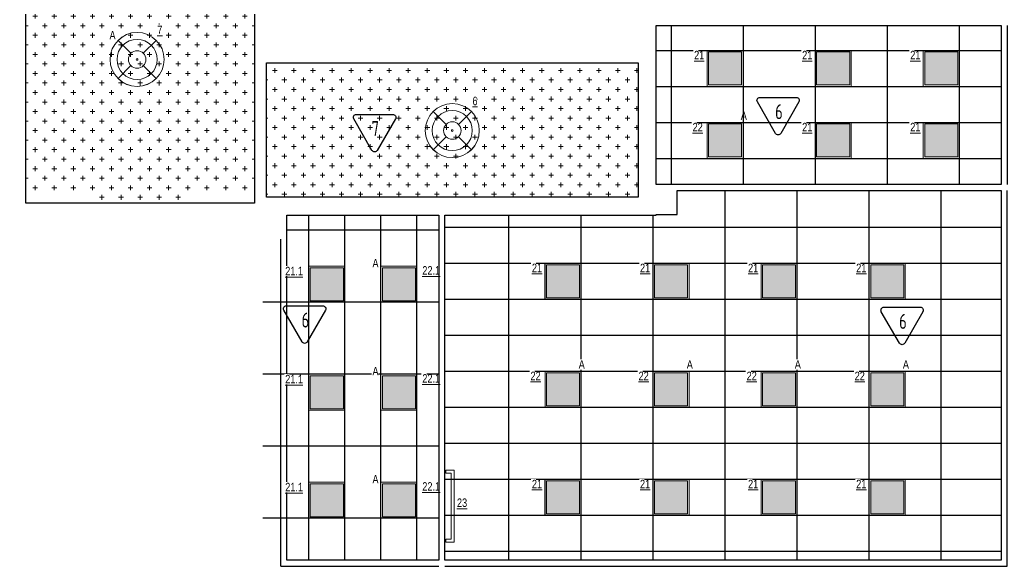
# Model space of a CAD drawing. Header units: millimetres. Extents: x -547274 to 397870, y -45599 to 141350.
# Drawn here: x 109637 to 126087, y 55606 to 64712 of the extents above; entities that cross this region are included whole.
import ezdxf

# ---------------------------------------------------------------- set-up
doc = ezdxf.new("R2010")
doc.units = ezdxf.units.MM
for name, color, linetype, lineweight in [('_ЭОМ_ОБЩ_Освещение_текст тип светильника', 172, 'Continuous', 50), ('_ЭОМ_светильник А', 1, 'Continuous', 35), ('_ЭОМ_светильник Р', 4, 'Continuous', 35), ('АР_Потолки_Штриховка', 252, 'Continuous', 0)]:
    doc.layers.add(name, color=color, linetype=linetype, lineweight=lineweight)
doc.layers.add('X-ref Light', color=250, linetype='Continuous')
doc.layers.add('Штриховка в сечении', color=7, linetype='Continuous')
doc.layers.add('АР_Потолок_Покраска', color=7, linetype='Continuous', lineweight=5, true_color=0x007399)
doc.layers.get('X-ref Light').off()
doc.styles.add('ISOCPEUR', font='isocpeur.ttf', dxfattribs={"height": 799.9999999999999})
doc.styles.add('ГОСТ', font='cad.shx', dxfattribs={"width": 0.8})

# ---------------------------------------------------------------- blocks, each defined once
blk = doc.blocks.new('A$C4757d704')
at = {"true_color": 0xf8f6b0, "transparency": 33554687}
h = blk.add_hatch(color=51, dxfattribs=at)
h.dxf.hatch_style = 1
h.paths.add_polyline_path([(213.8624240825741, 686.4852035840837), (131.8888672508434, 768.4587604158228, 0.198841386224367), (0.1738138333512325, 450.347627666637, 0.1989833504630757), (132.0626810841545, 132.06268108414), (213.8624240825695, 213.8624240825578, -0.1989123673796465), (115.9790415045762, 450.1738138333185, -0.1989123673796514)])
edge = h.paths.add_edge_path()
edge.add_arc((450.1738138333512, 450.1738138333185), 334.194772328775, 135.0000000000014, 180)
edge.add_arc((450.1738138333512, 450.1738138333185), 334.194772328775, 180, 224.9999999999975)
edge.add_line((213.8624240825695, 213.8624240825578), (346.9345847065837, 346.9345847065766))
edge.add_ellipse((450.1738138333512, 450.1738138333185), major_axis=(-146.0023180000051, 0), ratio=0.9999999999999303, start_angle=315.0000000000051, end_angle=404.9999999999949, ccw=False)
edge.add_line((346.9345847065838, 553.4130429600605), (213.8624240825741, 686.4852035840837))
edge = h.paths.add_edge_path()
edge.add_line((213.8624240825741, 686.4852035840837), (346.9345847065837, 553.4130429600605))
edge.add_ellipse((450.1738138333512, 450.1738138333185), major_axis=(-146.0023180000051, 0), ratio=0.9999999999999303, start_angle=225.000000000002, end_angle=315.0000000000051, ccw=False)
edge.add_line((553.4130429601197, 553.4130429600615), (686.4852035841284, 686.4852035840837))
edge.add_arc((450.1738138333512, 450.1738138333185), 334.1947723287751, 44.99999999999855, 135.0000000000014)
h.paths.add_polyline_path([(131.8888672508434, 768.4587604158228), (213.8624240825741, 686.4852035840837, -0.4142135623731099), (686.4852035841284, 686.4852035840837), (768.4587604158592, 768.4587604158228, 0.4143735626423198)])
h.paths.add_polyline_path([(768.4587604158592, 768.4587604158228), (686.4852035841284, 686.4852035840837, -0.1989123673796514), (784.3685861621262, 450.1738138333185, -0.1989123673796514), (686.4852035841284, 213.8624240825533), (768.2849465825407, 132.0626810841327, 0.1989833504630816), (900.1738138333512, 450.347627666637, 0.198841386224367)])
edge = h.paths.add_edge_path()
edge.add_line((686.4852035841284, 686.4852035840837), (553.4130429601175, 553.4130429600593))
edge.add_ellipse((450.1738138333512, 450.1738138333185), major_axis=(-146.0023180000051, 0), ratio=0.9999999999999303, start_angle=495.000000000005, end_angle=585.000000000002, ccw=False)
edge.add_line((553.4130429601188, 346.9345847065764), (686.4852035841284, 213.8624240825533))
edge.add_arc((450.1738138333512, 450.1738138333185), 334.194772328775, 315.0000000000014, 360)
edge.add_arc((450.1738138333513, 450.1738138333185), 334.194772328775, 0, 44.99999999999856)
edge = h.paths.add_edge_path()
edge.add_ellipse((450.1738138333512, 450.1738138333185), major_axis=(-146.0023180000051, 0), ratio=0.9999999999999303, start_angle=404.9999999999949, end_angle=495.000000000005, ccw=False)
edge.add_line((346.9345847065837, 346.9345847065765), (213.8624240825695, 213.8624240825578))
edge.add_arc((450.1738138333512, 450.1738138333185), 334.194772328775, 224.9999999999975, 315.0000000000014)
edge.add_line((686.4852035841284, 213.8624240825533), (553.4130429601188, 346.9345847065764))
h.paths.add_polyline_path([(768.2849465825407, 132.0626810841327), (686.4852035841284, 213.8624240825533, -0.4142135623731155), (213.8624240825695, 213.8624240825578), (132.0626810841545, 132.06268108414, 0.4140535802038305)])
edge = h.paths.add_edge_path()
edge.add_ellipse((450.1738138333512, 450.1738138333185), major_axis=(-146.0023180000051, 0), ratio=0.9999999999999303, start_angle=495.000000000005, end_angle=585.0000000000019)
edge.add_ellipse((450.1738138333512, 450.1738138333185), major_axis=(-146.0023180000051, 0), ratio=0.9999999999999303, start_angle=225.000000000002, end_angle=315.0000000000051)
edge.add_ellipse((450.1738138333512, 450.1738138333185), major_axis=(-146.0023180000051, 0), ratio=0.9999999999999303, start_angle=315.0000000000051, end_angle=404.9999999999948)
edge.add_ellipse((450.1738138333512, 450.1738138333185), major_axis=(-146.0023180000051, 0), ratio=0.9999999999999303, start_angle=404.9999999999948, end_angle=495.000000000005)
edge = h.paths.add_edge_path(flags=0)
edge.add_ellipse((450.1738138333512, 450.1738138333185), major_axis=(-14.60023180000948, 0), ratio=0.999999999998702, start_angle=0, end_angle=360)
edge = h.paths.add_edge_path(flags=16)
edge.add_ellipse((450.1738138333512, 450.1738138333185), major_axis=(-14.60023180000948, 0), ratio=0.999999999998702, start_angle=0, end_angle=360)
at = {"layer": 'АР_Потолки_Штриховка', "color": 18, "ltscale": 100, "true_color": 0x000000}
for points in [[(131.8528573591811, 768.4947703074849), (346.9345847065761, 553.4130429600682)], [(768.4947703075213, 768.4947703074849), (553.4130429601264, 553.4130429600682)], [(346.9345847065761, 346.9345847065688), (131.8528573591811, 131.8528573591666)], [(553.4130429601264, 346.9345847065688), (768.4947703075213, 131.852857359152)]]:
    blk.add_lwpolyline(points, dxfattribs=at)
for centre, radius in [((450.1738138333512, 450.347627666637), 450), ((450.1738138333512, 450.1738138333185), 334.194772328775)]:
    blk.add_circle(centre, radius, dxfattribs=at)
for major_axis, ratio, start_param, end_param in [((-146.0023180000051, 0), 0.9999999999999303, 3.926990816987276, 10.21017612416686), ((-146.0023180000051, 0), 0.9999999999999303, 3.926990816987276, 10.21017612416686), ((-14.60023180000948, 0), 0.999999999998702, 3.926990816987891, 10.21017612416748)]:
    blk.add_ellipse((450.1738138333512, 450.1738138333185), major_axis=major_axis, ratio=ratio, start_param=start_param, end_param=end_param, dxfattribs=at)
blk = doc.blocks.new('RVE-SLIM-PRIME-595')
at = {"layer": 'Штриховка в сечении', "lineweight": 9, "ltscale": 1000, "true_color": 0xf8f6b0, "transparency": 33554636}
h = blk.add_hatch(color=51, dxfattribs=at)
h.dxf.hatch_style = 1
h.paths.add_polyline_path([(274.9999999999999, 275), (-275, 275), (-275, -274.9999999999999), (275, -274.9999999999999)])
at = {"color": 0, "linetype": 'ByBlock', "lineweight": -2, "ltscale": 40}
for points in [[(300, -300), (-300, -300), (-300, 300), (300, 300)], [(275, -275), (-275, -275), (-275, 275), (275, 275)]]:
    blk.add_lwpolyline(points, close=True, dxfattribs=at)
blk = doc.blocks.new('Кососвет')
at = {"color": 0, "linetype": 'ByBlock', "lineweight": -2, "ltscale": 40}
for points in [[(-600, 26.38208023784682), (600, 26.38208023784682), (600, -111.2262301087801)], [(-600, 26.38208023784682), (-600, -111.2262301087801)], [(-600, -111.2262301087801), (-550, -111.2262301087801)], [(-550, -23.61791976216773), (550, -23.61791976216773)], [(-550, -111.2262301087801), (-550, -23.61791976216773)], [(600, -111.2262301087801), (550, -111.2262301087801), (550, -23.61791976216773)]]:
    blk.add_lwpolyline(points, dxfattribs=at)
blk = doc.blocks.new('светильник школа коридор')
at = {"color": 0, "linetype": 'ByBlock', "lineweight": -2}
for points in [[(-318.3209564741701, 318.3209564741665), (-103.2392291267752, 103.2392291267497)], [(318.3209564741701, 318.3209564741665), (103.2392291267752, 103.2392291267497)], [(-103.2392291267752, -103.2392291267497), (-318.3209564741701, -318.3209564741519)], [(103.2392291267752, -103.2392291267497), (318.3209564741701, -318.3209564741665)]]:
    blk.add_lwpolyline(points, dxfattribs=at)
blk.add_circle((0, 0), 334.194772328775, dxfattribs=at)
for major_axis, ratio, start_param, end_param in [((-450.1738138333509, 0), 0.999999999999928, 3.926990816987278, 10.21017612416686), ((-146.0023180000051, 0), 0.9999999999999303, 3.926990816987276, 10.21017612416686), ((-146.0023180000051, 0), 0.9999999999999303, 3.926990816987276, 10.21017612416686), ((-14.60023180000948, 0), 0.999999999998702, 3.926990816987891, 10.21017612416748)]:
    blk.add_ellipse((0, 0), major_axis=major_axis, ratio=ratio, start_param=start_param, end_param=end_param, dxfattribs=at)

msp = doc.modelspace()

# ---------------------------------------------------------------- hatches: boundary and pattern name
at = {"layer": 'АР_Потолки_Штриховка', "ltscale": 100, "true_color": 0xf8f6b0}
h = msp.add_hatch(color=51, dxfattribs=at)
h.dxf.hatch_style = 1
h.paths.add_polyline_path([(121112.4585279232, 63627.16573036528), (121662.4585279232, 63627.16573036528), (121662.4585279232, 64177.16573036528), (121112.4585279232, 64177.16573036528)])
h = msp.add_hatch(color=51, dxfattribs=at)
h.dxf.hatch_style = 1
h.paths.add_polyline_path([(122912.4585279237, 63627.16573036528), (123462.4585279237, 63627.16573036528), (123462.4585279237, 64177.16573036528), (122912.4585279237, 64177.16573036528)])
h = msp.add_hatch(color=51, dxfattribs=at)
h.dxf.hatch_style = 1
h.paths.add_polyline_path([(124712.4585279237, 63627.16573036528), (125262.4585279237, 63627.16573036528), (125262.4585279237, 64177.16573036528), (124712.4585279237, 64177.16573036528)])
h = msp.add_hatch(color=51, dxfattribs=at)
h.dxf.hatch_style = 1
h.paths.add_polyline_path([(121112.4585279232, 62427.16573036528), (121662.4585279232, 62427.16573036528), (121662.4585279232, 62977.16573036528), (121112.4585279232, 62977.16573036528)])
h = msp.add_hatch(color=51, dxfattribs=at)
h.dxf.hatch_style = 1
h.paths.add_polyline_path([(122912.4585279238, 62427.16573036528), (123462.4585279238, 62427.16573036528), (123462.4585279238, 62977.16573036528), (122912.4585279238, 62977.16573036528)])
h = msp.add_hatch(color=51, dxfattribs=at)
h.dxf.hatch_style = 1
h.paths.add_polyline_path([(124712.4585279238, 62427.16573036528), (125262.4585279238, 62427.16573036528), (125262.4585279238, 62977.16573036528), (124712.4585279238, 62977.16573036528)])
h = msp.add_hatch(color=51, dxfattribs=at)
h.dxf.hatch_style = 1
h.paths.add_polyline_path([(114477.8399877672, 60029.66985884654), (115027.8399877672, 60029.66985884654), (115027.8399877672, 60579.66985884654), (114477.8399877672, 60579.66985884654)])
h = msp.add_hatch(color=51, dxfattribs=at)
h.dxf.hatch_style = 1
h.paths.add_polyline_path([(115677.8399877672, 60029.66985884732), (116227.8399877672, 60029.66985884732), (116227.8399877672, 60579.66985884732), (115677.8399877672, 60579.66985884732)])
h = msp.add_hatch(color=51, dxfattribs=at)
h.dxf.hatch_style = 1
h.paths.add_polyline_path([(118412.4660464473, 60080.69690476173), (118962.4660464473, 60080.69690476173), (118962.4660464473, 60630.69690476173), (118412.4660464473, 60630.69690476173)])
h = msp.add_hatch(color=51, dxfattribs=at)
h.dxf.hatch_style = 1
h.paths.add_polyline_path([(120212.4660464473, 60080.69690476173), (120762.4660464473, 60080.69690476173), (120762.4660464473, 60630.69690476173), (120212.4660464473, 60630.69690476173)])
h = msp.add_hatch(color=51, dxfattribs=at)
h.dxf.hatch_style = 1
h.paths.add_polyline_path([(122012.4660464473, 60080.69690476173), (122562.4660464473, 60080.69690476173), (122562.4660464473, 60630.69690476173), (122012.4660464473, 60630.69690476173)])
h = msp.add_hatch(color=51, dxfattribs=at)
h.dxf.hatch_style = 1
h.paths.add_polyline_path([(123812.4660464473, 60080.69690476173), (124362.4660464473, 60080.69690476173), (124362.4660464473, 60630.69690476173), (123812.4660464473, 60630.69690476173)])
h = msp.add_hatch(color=51, dxfattribs=at)
h.dxf.hatch_style = 1
h.paths.add_polyline_path([(114477.8399877672, 58229.66985884654), (115027.8399877672, 58229.66985884654), (115027.8399877672, 58779.66985884654), (114477.8399877672, 58779.66985884654)])
h = msp.add_hatch(color=51, dxfattribs=at)
h.dxf.hatch_style = 1
h.paths.add_polyline_path([(115677.8399877672, 58229.66985884732), (116227.8399877672, 58229.66985884732), (116227.8399877672, 58779.66985884732), (115677.8399877672, 58779.66985884732)])
h = msp.add_hatch(color=51, dxfattribs=at)
h.dxf.hatch_style = 1
h.paths.add_polyline_path([(118412.4660464473, 58280.69690476173), (118962.4660464473, 58280.69690476173), (118962.4660464473, 58830.69690476173), (118412.4660464473, 58830.69690476173)])
h = msp.add_hatch(color=51, dxfattribs=at)
h.dxf.hatch_style = 1
h.paths.add_polyline_path([(120212.4660464473, 58280.69690476173), (120762.4660464473, 58280.69690476173), (120762.4660464473, 58830.69690476173), (120212.4660464473, 58830.69690476173)])
h = msp.add_hatch(color=51, dxfattribs=at)
h.dxf.hatch_style = 1
h.paths.add_polyline_path([(122012.4660464473, 58280.69690476173), (122562.4660464473, 58280.69690476173), (122562.4660464473, 58830.69690476173), (122012.4660464473, 58830.69690476173)])
h = msp.add_hatch(color=51, dxfattribs=at)
h.dxf.hatch_style = 1
h.paths.add_polyline_path([(123812.4660464473, 58280.69690476173), (124362.4660464473, 58280.69690476173), (124362.4660464473, 58830.69690476173), (123812.4660464473, 58830.69690476173)])
h = msp.add_hatch(color=51, dxfattribs=at)
h.dxf.hatch_style = 1
h.paths.add_polyline_path([(114477.8399877672, 56429.66985884654), (115027.8399877672, 56429.66985884654), (115027.8399877672, 56979.66985884654), (114477.8399877672, 56979.66985884654)])
h = msp.add_hatch(color=51, dxfattribs=at)
h.dxf.hatch_style = 1
h.paths.add_polyline_path([(115677.8399877672, 56429.66985884732), (116227.8399877672, 56429.66985884732), (116227.8399877672, 56979.66985884732), (115677.8399877672, 56979.66985884732)])
h = msp.add_hatch(color=51, dxfattribs=at)
h.dxf.hatch_style = 1
h.paths.add_polyline_path([(118412.4660464473, 56480.69690476173), (118962.4660464473, 56480.69690476173), (118962.4660464473, 57030.69690476173), (118412.4660464473, 57030.69690476173)])
h = msp.add_hatch(color=51, dxfattribs=at)
h.dxf.hatch_style = 1
h.paths.add_polyline_path([(120212.4660464473, 56480.69690476173), (120762.4660464473, 56480.69690476173), (120762.4660464473, 57030.69690476173), (120212.4660464473, 57030.69690476173)])
h = msp.add_hatch(color=51, dxfattribs=at)
h.dxf.hatch_style = 1
h.paths.add_polyline_path([(122012.4660464473, 56480.69690476173), (122562.4660464473, 56480.69690476173), (122562.4660464473, 57030.69690476173), (122012.4660464473, 57030.69690476173)])
h = msp.add_hatch(color=51, dxfattribs=at)
h.dxf.hatch_style = 1
h.paths.add_polyline_path([(123812.4660464473, 56480.69690476173), (124362.4660464473, 56480.69690476173), (124362.4660464473, 57030.69690476173), (123812.4660464473, 57030.69690476173)])
at = {"layer": 'АР_Потолок_Покраска'}
h = msp.add_hatch(dxfattribs=at)
h.set_pattern_fill('CROSS', color=256, scale=25)
h.set_pattern_definition([(0, (134938.1560154671, 0), (158.75, 158.75), [79.375, -238.125]), (90, (134977.8435154671, -39.6875), (-158.75, 158.75), [79.375, -238.125])])
h.paths.add_polyline_path([(109737.458527923, 75165.68245835249), (113547.458527923, 75165.68245835249), (113547.4585279232, 61804.84994250025), (112422.4585279229, 61804.8499425004), (112422.4585279229, 61655.68245835237), (110867.4585279233, 61655.68245835237), (110867.4585279233, 61804.84994250025), (109737.4585279232, 61804.8499425004), (109737.4585279233, 71985.16474464099), (109637.458527923, 71985.16474464099), (109637.4585279232, 73985.84277380136), (109737.4585279232, 73985.84277380136)])
h = msp.add_hatch(dxfattribs=at)
h.set_pattern_fill('CROSS', color=256, scale=25)
h.set_pattern_definition([(0, (145438.156015467, -10268.79086718452), (158.75, 158.75), [79.375, -238.125]), (90, (145477.843515467, -10308.47836718452), (-158.75, 158.75), [79.375, -238.125])])
h.paths.add_polyline_path([(113747.4585279226, 63995.68251066436), (119937.4585279229, 63995.68251066432), (119937.4585279229, 61755.6824583525), (113747.4585279227, 61755.68245835254)])

# ---------------------------------------------------------------- linework, layer by layer
for points in [[(109737.458527923, 75165.68245835249), (113547.458527923, 75165.68245835249), (113547.458527923, 61655.68245837241), (109737.4585279232, 61655.68245837241), (109737.4585279233, 71985.16474464099), (109637.458527923, 71985.16474464099), (109637.4585279232, 73985.84277380136), (109737.4585279232, 73985.84277380136)], [(120237.4585279229, 64615.68245835253), (125987.4585279234, 64615.68245835253), (125987.4585279234, 61968.64900237788), (120237.4585279229, 61968.64900237788)], [(113747.4585279226, 63995.68251066436), (119937.4585279229, 63995.68251066432), (119937.4585279229, 61755.6824583525), (113747.4585279227, 61755.68245835254)], [(120587.7941889917, 61468.64900237776), (120587.4586979942, 61868.64900237802), (125987.4585279231, 61868.64900237802), (125987.4585279231, 55705.68245834747), (116717.4735649721, 55705.69679775183), (116717.4737275272, 61455.69679775187), (120237.4585279231, 61455.68245834747), (120237.7940189206, 61468.64900237776)], [(114087.4587691672, 61455.68245835251), (116617.4910354303, 61455.68245835253), (116617.4910354303, 55705.68245835253), (114088.1889401038, 55705.68245835253)]]:
    msp.add_lwpolyline(points, close=True)
for points in [[(120487.4585279232, 64615.68245835253), (120487.4585279232, 61968.64900237788)], [(122887.4585279232, 64615.68245835253), (122887.4585279232, 61968.64900237788)], [(124087.4585279232, 64615.68245835253), (124087.4585279232, 61968.64900237788)], [(125287.4585279232, 64615.68245835253), (125287.4585279232, 61968.64900237788)], [(126087.4585279234, 64615.68245835253), (126087.4585279234, 61968.64900237788)], [(120237.4585279229, 64202.16573036528), (125987.4585279234, 64202.16573036528)], [(120237.4585279229, 63602.16573036528), (125987.4585279234, 63602.16573036528)], [(120237.4585279229, 63002.16573036528), (125987.4585279234, 63002.16573036528)], [(120237.4585279229, 62402.16573036528), (125987.4585279234, 62402.16573036528)], [(116717.4894302041, 55605.69733288611), (126087.4585279231, 55605.68245834694), (126087.4585279234, 61868.64900237802)], [(121387.4660464473, 55705.689612664), (121387.4660464473, 61868.64900237802)], [(122587.4660464473, 55705.68776638578), (122587.4660464473, 61868.64900237802)], [(123787.4660464473, 55705.68592010756), (123787.4660464473, 61868.64900237802)], [(124987.4660464473, 55705.68407382935), (124987.4660464473, 61868.64900237802)], [(114452.839987767, 55705.68245835254), (114452.8399877671, 61454.68903379574)], [(115052.839987767, 55705.68245835254), (115052.8399877671, 61454.68903379573)], [(115652.839987767, 55705.68245835254), (115652.8399877671, 61454.68903379572)], [(116252.839987767, 55705.68245835254), (116252.8399877671, 61455.36145012426)], [(117787.4660464473, 55705.69515149865), (117787.4660464473, 61455.69380911981)], [(118987.4660464473, 55705.69330522043), (118987.4660464473, 61455.68885604198)], [(120187.4660464473, 55705.69145894222), (120187.4660464473, 61455.68390296414)], [(116617.4910354303, 61204.66985884724), (114087.4573501498, 61204.68352069506)], [(116717.4737219219, 61255.69690476173), (125987.4585279231, 61255.69690476173)], [(116717.4737051058, 60655.69690476173), (125987.4585279231, 60655.69690476173)], [(116717.4736882898, 60055.69690476173), (125987.4585279231, 60055.69690476173)], [(116617.4910354303, 60004.66985884724), (113687.4585279229, 60004.66985884724)], [(116717.4736714737, 59455.69690476173), (125987.4585279231, 59455.69690476173)], [(116617.4910354303, 58804.66985884724), (113687.4585279229, 58804.66985884724)], [(116717.4736546577, 58855.69690476173), (125987.4585279231, 58855.69690476173)], [(116717.4736378416, 58255.69690476173), (125987.4585279231, 58255.69690476173)], [(116617.4910354303, 57604.66985884724), (113687.4585279229, 57604.66985884724)], [(116717.4736210256, 57655.69690476173), (125987.4585279231, 57655.69690476173)], [(116717.4736042095, 57055.69690476173), (125987.4585279231, 57055.69690476173)], [(116717.4735873935, 56455.69690476173), (125987.4585279231, 56455.69690476173)], [(116617.4910354303, 56404.66985884724), (113687.4585279229, 56404.66985884724)], [(116717.4735705775, 55855.69690476173), (125987.4585279231, 55855.69690476173)], [(113988.2100328602, 55605.6840675216), (116617.4910353464, 55605.69813547389)]]:
    msp.add_lwpolyline(points)
for points in [[(121967.6990901261, 63417.91815945806), (122573.9170308555, 63417.91815945783, -0.5773494962845065), (122617.2182799724, 63342.91839676219), (122314.1093954559, 62817.91840855402, -0.5773541042744643), (122227.5065674444, 62817.91840855402), (121924.3979054806, 63342.91801129069, -0.5773491286020777), (121967.6990901261, 63417.91815945806, -1.710881644036777e-06)], [(115245.5065021174, 63136.09490841565), (115851.7244428468, 63136.09490841541, -0.5773494962845065), (115895.0256919636, 63061.09514571978), (115591.9168074471, 62536.09515751159, -0.5773541042744643), (115505.3139794356, 62536.09515751159), (115202.2053174719, 63061.09476024828, -0.5773491286020777), (115245.5065021174, 63136.09490841565, -1.710881644036777e-06)], [(114079.7537715213, 59945.23141613413), (114685.9717122507, 59945.2314161339, -0.5773494962845065), (114729.2729613676, 59870.23165343827), (114426.164076851, 59345.23166523009, -0.5773541042744643), (114339.5612488395, 59345.23166523009), (114036.4525868758, 59870.23126796677, -0.5773491286020777), (114079.7537715213, 59945.23141613413, -1.710881644036777e-06)], [(124033.1814527313, 59922.68997063368), (124639.3993934607, 59922.68997063345, -0.5773494962845065), (124682.7006425775, 59847.69020793782), (124379.591758061, 59322.69021972964, -0.5773541042744643), (124292.9889300495, 59322.69021972964), (123989.8802680858, 59847.68982246632, -0.5773491286020777), (124033.1814527313, 59922.68997063368, -1.710881644036777e-06)]]:
    msp.add_lwpolyline(points, format="xyb")
at = {"layer": 'АР_Потолки_Штриховка', "color": 18, "ltscale": 100, "true_color": 0x000000}
for points in [[(118987.4660464473, 60055.69690476173), (118387.4660464473, 60055.69690476173), (118387.4660464473, 60655.69690476173), (118987.4660464473, 60655.69690476173)], [(118962.4660464473, 60080.69690476173), (118412.4660464473, 60080.69690476173), (118412.4660464473, 60630.69690476173), (118962.4660464473, 60630.69690476173)], [(120787.4660464473, 60055.69690476173), (120187.4660464473, 60055.69690476173), (120187.4660464473, 60655.69690476173), (120787.4660464473, 60655.69690476173)], [(120762.4660464473, 60080.69690476173), (120212.4660464473, 60080.69690476173), (120212.4660464473, 60630.69690476173), (120762.4660464473, 60630.69690476173)], [(122587.4660464473, 60055.69690476173), (121987.4660464473, 60055.69690476173), (121987.4660464473, 60655.69690476173), (122587.4660464473, 60655.69690476173)], [(122562.4660464473, 60080.69690476173), (122012.4660464473, 60080.69690476173), (122012.4660464473, 60630.69690476173), (122562.4660464473, 60630.69690476173)], [(124387.4660464473, 60055.69690476173), (123787.4660464473, 60055.69690476173), (123787.4660464473, 60655.69690476173), (124387.4660464473, 60655.69690476173)], [(124362.4660464473, 60080.69690476173), (123812.4660464473, 60080.69690476173), (123812.4660464473, 60630.69690476173), (124362.4660464473, 60630.69690476173)], [(118987.4660464473, 58255.69690476173), (118387.4660464473, 58255.69690476173), (118387.4660464473, 58855.69690476173), (118987.4660464473, 58855.69690476173)], [(118962.4660464473, 58280.69690476173), (118412.4660464473, 58280.69690476173), (118412.4660464473, 58830.69690476173), (118962.4660464473, 58830.69690476173)], [(120787.4660464473, 58255.69690476173), (120187.4660464473, 58255.69690476173), (120187.4660464473, 58855.69690476173), (120787.4660464473, 58855.69690476173)], [(120762.4660464473, 58280.69690476173), (120212.4660464473, 58280.69690476173), (120212.4660464473, 58830.69690476173), (120762.4660464473, 58830.69690476173)], [(122587.4660464473, 58255.69690476173), (121987.4660464473, 58255.69690476173), (121987.4660464473, 58855.69690476173), (122587.4660464473, 58855.69690476173)], [(122562.4660464473, 58280.69690476173), (122012.4660464473, 58280.69690476173), (122012.4660464473, 58830.69690476173), (122562.4660464473, 58830.69690476173)], [(124387.4660464473, 58255.69690476173), (123787.4660464473, 58255.69690476173), (123787.4660464473, 58855.69690476173), (124387.4660464473, 58855.69690476173)], [(124362.4660464473, 58280.69690476173), (123812.4660464473, 58280.69690476173), (123812.4660464473, 58830.69690476173), (124362.4660464473, 58830.69690476173)], [(118987.4660464473, 56455.69690476173), (118387.4660464473, 56455.69690476173), (118387.4660464473, 57055.69690476173), (118987.4660464473, 57055.69690476173)], [(118962.4660464473, 56480.69690476173), (118412.4660464473, 56480.69690476173), (118412.4660464473, 57030.69690476173), (118962.4660464473, 57030.69690476173)], [(120787.4660464473, 56455.69690476173), (120187.4660464473, 56455.69690476173), (120187.4660464473, 57055.69690476173), (120787.4660464473, 57055.69690476173)], [(120762.4660464473, 56480.69690476173), (120212.4660464473, 56480.69690476173), (120212.4660464473, 57030.69690476173), (120762.4660464473, 57030.69690476173)], [(122587.4660464473, 56455.69690476173), (121987.4660464473, 56455.69690476173), (121987.4660464473, 57055.69690476173), (122587.4660464473, 57055.69690476173)], [(122562.4660464473, 56480.69690476173), (122012.4660464473, 56480.69690476173), (122012.4660464473, 57030.69690476173), (122562.4660464473, 57030.69690476173)], [(124387.4660464473, 56455.69690476173), (123787.4660464473, 56455.69690476173), (123787.4660464473, 57055.69690476173), (124387.4660464473, 57055.69690476173)], [(124362.4660464473, 56480.69690476173), (123812.4660464473, 56480.69690476173), (123812.4660464473, 57030.69690476173), (124362.4660464473, 57030.69690476173)]]:
    msp.add_lwpolyline(points, close=True, dxfattribs=at)
at = {"layer": 'АР_Потолки_Штриховка', "color": 18, "lineweight": 18, "ltscale": 100, "true_color": 0x000000}
for points in [[(118987.4660464474, 60055.69690476173), (118387.4660464474, 60055.69690476173), (118387.4660464474, 60655.69690476173), (118987.4660464474, 60655.69690476173)], [(118962.4660464474, 60080.69690476173), (118412.4660464474, 60080.69690476173), (118412.4660464474, 60630.69690476173), (118962.4660464474, 60630.69690476173)], [(120787.4660464474, 60055.69690476173), (120187.4660464474, 60055.69690476173), (120187.4660464474, 60655.69690476173), (120787.4660464474, 60655.69690476173)], [(120762.4660464474, 60080.69690476173), (120212.4660464474, 60080.69690476173), (120212.4660464474, 60630.69690476173), (120762.4660464474, 60630.69690476173)], [(122587.4660464474, 60055.69690476173), (121987.4660464474, 60055.69690476173), (121987.4660464474, 60655.69690476173), (122587.4660464474, 60655.69690476173)], [(122562.4660464474, 60080.69690476173), (122012.4660464474, 60080.69690476173), (122012.4660464474, 60630.69690476173), (122562.4660464474, 60630.69690476173)], [(124387.4660464474, 60055.69690476173), (123787.4660464474, 60055.69690476173), (123787.4660464474, 60655.69690476173), (124387.4660464474, 60655.69690476173)], [(124362.4660464474, 60080.69690476173), (123812.4660464474, 60080.69690476173), (123812.4660464474, 60630.69690476173), (124362.4660464474, 60630.69690476173)], [(118987.4660464474, 58255.69690476173), (118387.4660464474, 58255.69690476173), (118387.4660464474, 58855.69690476173), (118987.4660464474, 58855.69690476173)], [(118962.4660464474, 58280.69690476173), (118412.4660464474, 58280.69690476173), (118412.4660464474, 58830.69690476173), (118962.4660464474, 58830.69690476173)], [(120787.4660464474, 58255.69690476173), (120187.4660464474, 58255.69690476173), (120187.4660464474, 58855.69690476173), (120787.4660464474, 58855.69690476173)], [(120762.4660464474, 58280.69690476173), (120212.4660464474, 58280.69690476173), (120212.4660464474, 58830.69690476173), (120762.4660464474, 58830.69690476173)], [(122587.4660464474, 58255.69690476173), (121987.4660464474, 58255.69690476173), (121987.4660464474, 58855.69690476173), (122587.4660464474, 58855.69690476173)], [(122562.4660464474, 58280.69690476173), (122012.4660464474, 58280.69690476173), (122012.4660464474, 58830.69690476173), (122562.4660464474, 58830.69690476173)], [(124387.4660464474, 58255.69690476173), (123787.4660464474, 58255.69690476173), (123787.4660464474, 58855.69690476173), (124387.4660464474, 58855.69690476173)], [(124362.4660464474, 58280.69690476173), (123812.4660464474, 58280.69690476173), (123812.4660464474, 58830.69690476173), (124362.4660464474, 58830.69690476173)], [(118987.4660464474, 56455.69690476173), (118387.4660464474, 56455.69690476173), (118387.4660464474, 57055.69690476173), (118987.4660464474, 57055.69690476173)], [(118962.4660464474, 56480.69690476173), (118412.4660464474, 56480.69690476173), (118412.4660464474, 57030.69690476173), (118962.4660464474, 57030.69690476173)], [(120787.4660464474, 56455.69690476173), (120187.4660464474, 56455.69690476173), (120187.4660464474, 57055.69690476173), (120787.4660464474, 57055.69690476173)], [(120762.4660464474, 56480.69690476173), (120212.4660464474, 56480.69690476173), (120212.4660464474, 57030.69690476173), (120762.4660464474, 57030.69690476173)], [(122587.4660464474, 56455.69690476173), (121987.4660464474, 56455.69690476173), (121987.4660464474, 57055.69690476173), (122587.4660464474, 57055.69690476173)], [(122562.4660464474, 56480.69690476173), (122012.4660464474, 56480.69690476173), (122012.4660464474, 57030.69690476173), (122562.4660464474, 57030.69690476173)], [(124387.4660464474, 56455.69690476173), (123787.4660464474, 56455.69690476173), (123787.4660464474, 57055.69690476173), (124387.4660464474, 57055.69690476173)], [(124362.4660464474, 56480.69690476173), (123812.4660464474, 56480.69690476173), (123812.4660464474, 57030.69690476173), (124362.4660464474, 57030.69690476173)]]:
    msp.add_lwpolyline(points, close=True, dxfattribs=at)

# ---------------------------------------------------------------- block references
at = {"layer": '_ЭОМ_светильник А', "color": 18, "lineweight": 18, "ltscale": 100, "true_color": 0x000000}
for p in [(121387.4585279231, 62702.18023098215), (115952.839987767, 60304.66985884725), (115952.839987767, 58504.66985884725), (118687.4660464474, 58555.69690476173), (120487.4660464474, 58555.69690476173), (122287.4660464474, 58555.69690476173), (124087.4660464474, 58555.69690476173), (115952.8399877668, 56704.66985884725)]:
    msp.add_blockref('RVE-SLIM-PRIME-595', p, dxfattribs=at)
at = {"layer": '_ЭОМ_светильник Р', "color": 18, "lineweight": 18, "ltscale": 100, "true_color": 0x000000}
for name, p in [('RVE-SLIM-PRIME-595', (121387.4585279231, 63902.16573036528)), ('RVE-SLIM-PRIME-595', (123187.4585279238, 63902.16573036528)), ('RVE-SLIM-PRIME-595', (124987.4585279238, 63902.16573036528)), ('светильник школа коридор', (116842.4585279231, 62865.68248450843)), ('RVE-SLIM-PRIME-595', (123187.4585279238, 62702.16573036528)), ('RVE-SLIM-PRIME-595', (124987.4585279238, 62702.16573036528)), ('RVE-SLIM-PRIME-595', (114752.8399877672, 60304.66985884725)), ('RVE-SLIM-PRIME-595', (118685.5873255251, 60355.68240414509)), ('RVE-SLIM-PRIME-595', (120486.525224462, 60355.68240414497)), ('RVE-SLIM-PRIME-595', (122286.5281475106, 60355.68240414491)), ('RVE-SLIM-PRIME-595', (124087.4660464474, 60355.68240414486)), ('RVE-SLIM-PRIME-595', (114752.8399877672, 58504.66985884725)), ('RVE-SLIM-PRIME-595', (114752.839987767, 56704.66985884725)), ('RVE-SLIM-PRIME-595', (118685.5873255251, 56755.68240414509)), ('RVE-SLIM-PRIME-595', (120486.525224462, 56755.68240414497)), ('RVE-SLIM-PRIME-595', (122286.5281475106, 56755.68240414491)), ('RVE-SLIM-PRIME-595', (124087.4660464474, 56755.68240414486))]:
    msp.add_blockref(name, p, dxfattribs=at)
at = {"layer": '_ЭОМ_светильник Р', "color": 18, "lineweight": 18, "ltscale": 100, "true_color": 0x000000, "rotation": 270}
msp.add_blockref('Кососвет', (116848.7172655404, 56605.68245835249), dxfattribs=at)
at = {"layer": 'X-ref Light', "linetype": 'ByBlock', "ltscale": 40}
for p in [(111142.2847140899, 63600.50595577175), (116392.2847140896, 62415.50867067508)]:
    msp.add_blockref('A$C4757d704', p, dxfattribs=at)
at = {"layer": 'X-ref Light', "color": 18, "linetype": 'ByBlock', "lineweight": 18, "ltscale": 40, "true_color": 0x000000}
for p in [(111142.2847140899, 63600.50595577179), (116392.2847140897, 62415.50867067512)]:
    msp.add_blockref('A$C4757d704', p, dxfattribs=at)

# ---------------------------------------------------------------- texts
at = {"char_height": 250, "width": 294.3337657886732, "attachment_point": 1, "style": 'ISOCPEUR'}
for s, insert in [('{\\W0.7;6}', (122221.3913282538, 63305.83612393891)), ('{\\W0.7;7}', (115499.198740245, 63024.01287289651)), ('{\\W0.7;6}', (114333.446009649, 59833.14938061498)), ('{\\W0.7;6}', (124286.8736908589, 59810.60793511453))]:
    msp.add_mtext(s, dxfattribs=dict(at, insert=insert))

# ---------------------------------------------------------------- next in the draw order: texts
at = {"layer": '_ЭОМ_ОБЩ_Освещение_текст тип светильника', "color": 18, "lineweight": 18, "ltscale": 40, "true_color": 0x000000, "char_height": 142.1875, "width": 55.871829552576, "attachment_point": 1, "style": 'ГОСТ', "bg_fill": 3, "box_fill_scale": 1.1, "bg_fill_color": 256, "bg_fill_transparency": 0}
for s, insert in [('{\\L21}', (120871.0760158224, 64194.58706515522)), ('{\\L21}', (122671.0760158231, 64194.58706515522)), ('{\\L21}', (124471.0760158231, 64194.58706515522)), ('{\\L6}', (117179.1149786294, 63429.87203677918)), ('{\\L22}', (120846.2687151267, 62994.6015657721)), ('{\\L21}', (122671.0760158231, 62994.58706515522)), ('{\\L21}', (124471.0760158231, 62994.58706515522)), ('{\\L21.1}', (114059.7182715094, 60596.12756422054)), ('{\\L22.1}', (116343.5523913988, 60606.38234632296)), ('{\\L21}', (118169.2048134244, 60648.10373893504)), ('{\\L21}', (119970.1427123613, 60648.10373893492)), ('{\\L21}', (121770.1456354099, 60648.10373893486)), ('{\\L21}', (123571.0835343467, 60648.10373893481)), ('{\\L21.1}', (114059.7182715094, 58796.12756422054)), ('{\\L22.1}', (116343.5523913985, 58806.38234632296)), ('{\\L22}', (118146.2762336511, 58848.11823955168)), ('{\\L22}', (119946.2762336511, 58848.11823955168)), ('{\\L22}', (121746.2762336511, 58848.11823955168)), ('{\\L22}', (123546.2762336511, 58848.11823955168)), ('{\\L21.1}', (114059.7182715091, 56996.12756422054)), ('{\\L22.1}', (116343.5523913985, 57006.38234632296)), ('{\\L21}', (118169.2048134244, 57048.10373893504)), ('{\\L21}', (119970.1427123613, 57048.10373893492)), ('{\\L21}', (121770.1456354099, 57048.10373893486)), ('{\\L21}', (123571.0835343467, 57048.10373893481)), ('{\\L23}', (116921.124309422, 56735.60518202688))]:
    msp.add_mtext(s, dxfattribs=dict(at, insert=insert))
at = {"layer": '_ЭОМ_светильник А', "color": 18, "lineweight": 18, "ltscale": 100, "true_color": 0x000000, "char_height": 142.1875, "width": 86.04374658316377, "attachment_point": 1, "style": 'ГОСТ', "bg_fill": 3, "box_fill_scale": 1.1, "bg_fill_color": 256, "bg_fill_transparency": 0}
for insert in [(111132.6709918105, 64525.52111526579, 4.999999999999952e-09), (121648.4674235835, 63185.60238256807), (115513.0226691423, 60727.39526976386, 4.999999999999952e-09), (115513.0226691423, 58927.39526976386, 4.999999999999952e-09), (118948.4749421078, 59039.11905634766), (120748.4749421078, 59039.11905634766), (122548.4749421078, 59039.11905634766), (124348.4749421078, 59039.11905634766), (115513.0226691421, 57127.39526976386, 4.999999999999952e-09)]:
    msp.add_mtext('А', dxfattribs=dict(at, insert=insert))

# ---------------------------------------------------------------- next in the draw order: linework, layer by layer
for points in [[(121687.4585279232, 64615.68245835253), (121687.4585279232, 61968.64900237788)], [(113988.2100328602, 55605.6840675216), (113988.2100328602, 61055.68245835224)]]:
    msp.add_lwpolyline(points)

# ---------------------------------------------------------------- next in the draw order: block references
at = {"layer": '_ЭОМ_светильник А', "color": 18, "lineweight": 18, "ltscale": 100, "true_color": 0x000000}
msp.add_blockref('светильник школа коридор', (111592.4585279233, 64050.67976960511), dxfattribs=at)

# ---------------------------------------------------------------- next in the draw order: texts
at = {"layer": '_ЭОМ_ОБЩ_Освещение_текст тип светильника', "color": 18, "lineweight": 18, "ltscale": 40, "true_color": 0x000000, "insert": (111929.1149786296, 64614.86932187586), "char_height": 142.1875, "width": 55.871829552576, "attachment_point": 1, "style": 'ГОСТ', "bg_fill": 3, "box_fill_scale": 1.1, "bg_fill_color": 256, "bg_fill_transparency": 0}
msp.add_mtext('{\\L7}', dxfattribs=at)

doc.saveas('drawing.dxf')
